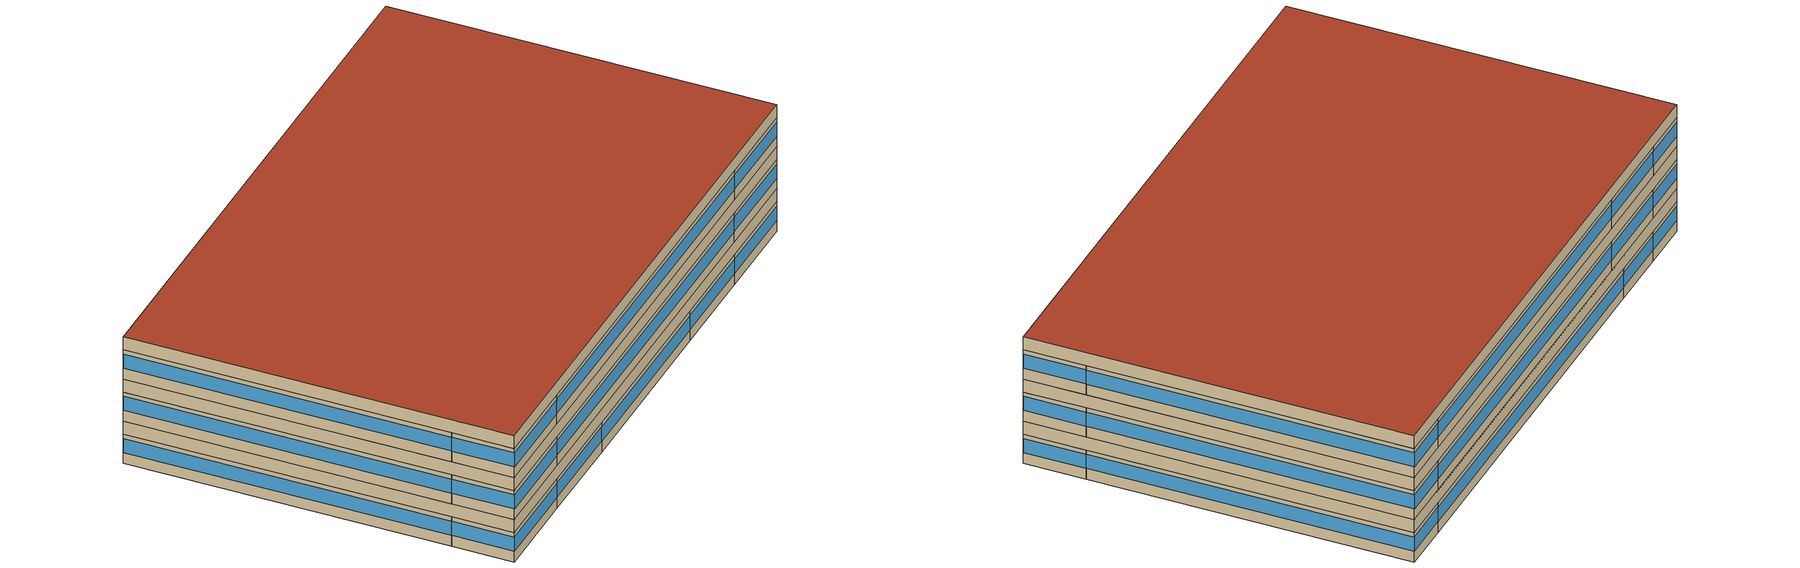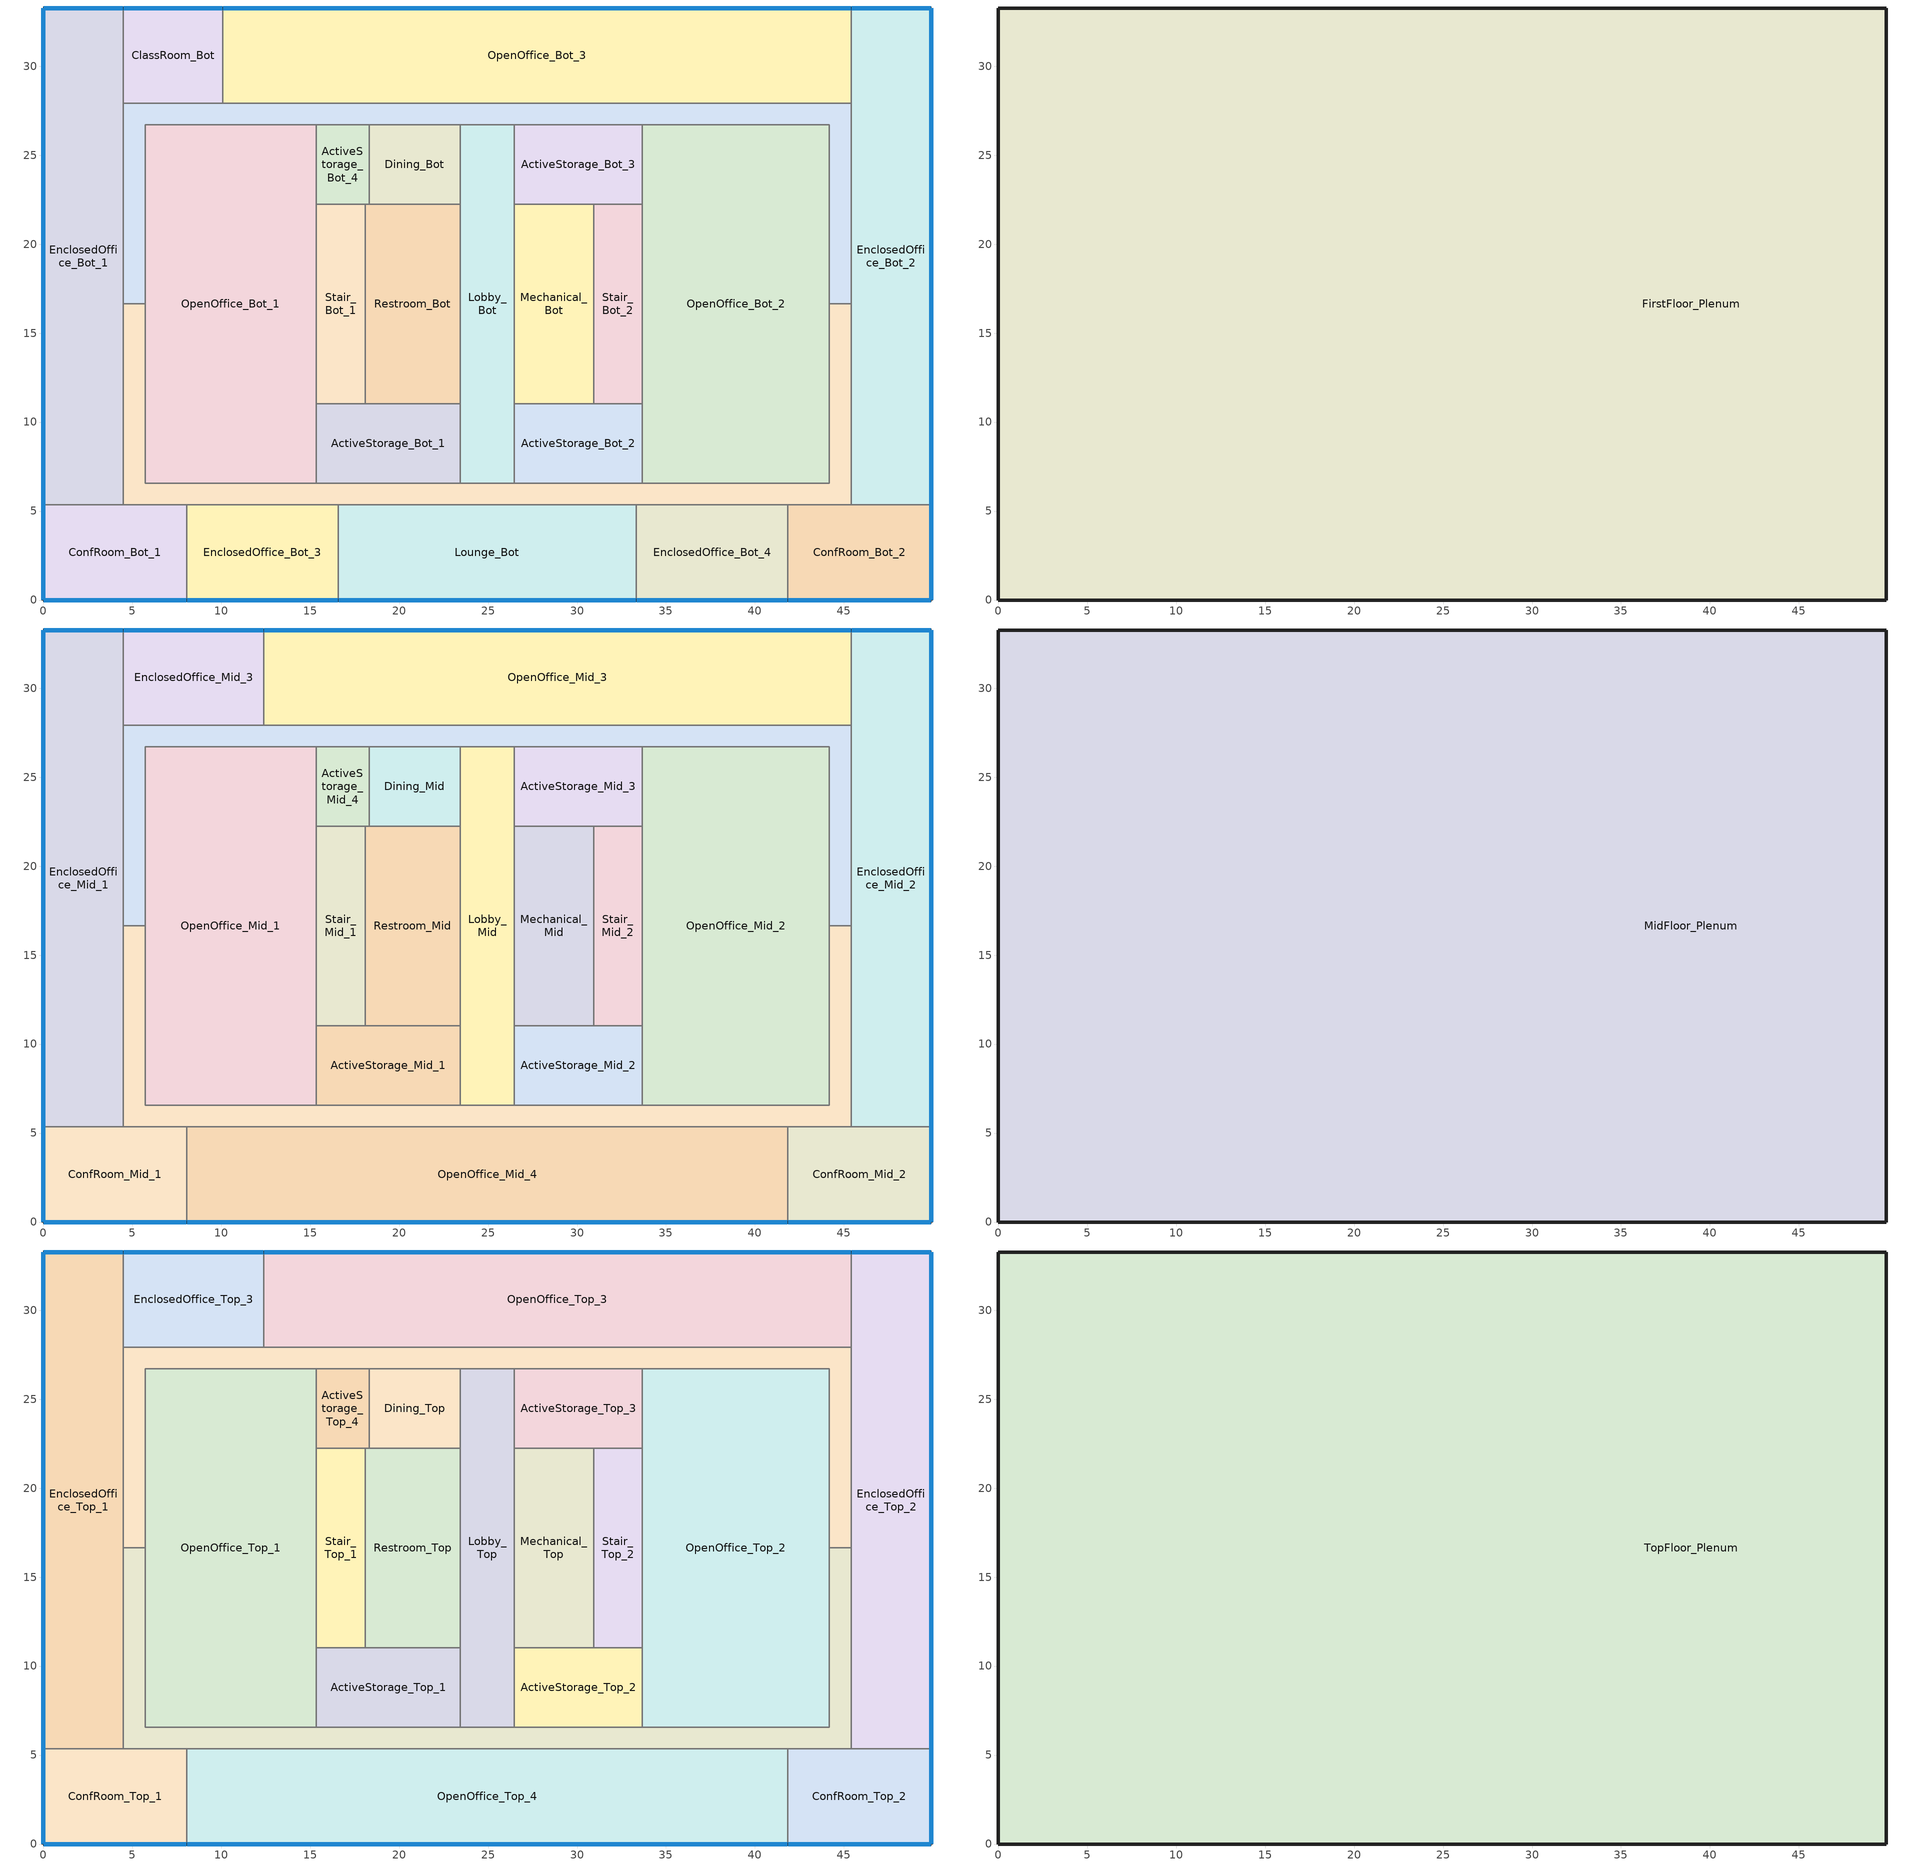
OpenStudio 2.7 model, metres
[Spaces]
ConfRoom_Bot_1
 floor ground: 8.07,5.34 8.07,0 0,0 0,5.34 z0
 wall outside: 0,5.34 0,0 8.07,0 z0:2.74
 wall to EnclosedOffice_Bot_3: 8.07,0 8.07,5.34 z0:2.74
 wall to Corridor_Bot_1: 8.07,5.34 4.5,5.34 z0:2.74
 wall to EnclosedOffice_Bot_1: 4.5,5.34 0,5.34 z0:2.74
 window: 0.03,0 8.04,0 / 0,5.32 0,0.03 z1.02:2.34
EnclosedOffice_Bot_3
 floor ground: 16.57,5.34 16.57,0 8.07,0 8.07,5.34 z0
 wall outside: 8.07,0 16.57,0 z0:2.74
 wall to Lounge_Bot: 16.57,0 16.57,5.34 z0:2.74
 wall to Corridor_Bot_1: 16.57,5.34 8.07,5.34 z0:2.74
 window: 8.09,0 16.55,0 z1.02:2.34
Lounge_Bot
 floor ground: 33.34,5.34 33.34,0 16.57,0 16.57,5.34 z0
 wall outside: 16.57,0 33.34,0 z0:2.74
 wall to Corridor_Bot_1: 33.34,5.34 16.57,5.34 z0:2.74
 wall to EnclosedOffice_Bot_4: 33.34,0 33.34,5.34 z0:2.74
 window: 16.6,0 33.31,0 z1.02:2.33
EnclosedOffice_Bot_4
 floor ground: 41.84,5.34 41.84,0 33.34,0 33.34,5.34 z0
 wall outside: 33.34,0 41.84,0 z0:2.74
 wall to Corridor_Bot_1: 41.84,5.34 33.34,5.34 z0:2.74
 wall to ConfRoom_Bot_2: 41.84,0 41.84,5.34 z0:2.74
 window: 33.36,0 41.82,0 z1.02:2.34
ConfRoom_Bot_2
 floor ground: 49.91,5.34 49.91,0 41.84,0 41.84,5.34 z0
 wall outside: 41.84,0 49.91,0 49.91,5.34 z0:2.74
 wall to EnclosedOffice_Bot_2: 49.91,5.34 45.41,5.34 z0:2.74
 wall to Corridor_Bot_1: 45.41,5.34 41.84,5.34 z0:2.74
 window: 49.91,0.03 49.91,5.32 / 41.87,0 49.89,0 z1.02:2.34
EnclosedOffice_Bot_1
 floor ground: 4.5,33.27 4.5,5.34 0,5.34 0,33.27 z0
 wall outside: 4.5,33.27 0,33.27 0,5.34 z0:2.74
 wall to Corridor_Bot_1: 4.5,5.34 4.5,16.64 z0:2.74
 wall to Corridor_Bot_2: 4.5,16.64 4.5,27.93 z0:2.74
 wall to ClassRoom_Bot: 4.5,27.93 4.5,33.27 z0:2.74
 window: 4.48,33.27 0.03,33.27 z1.02:2.34; 0,33.25 0,5.37 z1.02:2.33
Corridor_Bot_1
 floor ground: 45.41,16.64 45.41,5.34 4.5,5.34 4.5,16.64 5.72,16.64 5.72,6.56 44.19,6.56 44.19,16.64 z0
 wall to OpenOffice_Bot_1: 15.35,6.56 5.72,6.56 5.72,16.64 z0:2.74
 wall to Corridor_Bot_2: 5.72,16.64 4.5,16.64 / 45.41,16.64 44.19,16.64 z0:2.74
 wall to OpenOffice_Bot_2: 44.19,16.64 44.19,6.56 33.67,6.56 z0:2.74
 wall to EnclosedOffice_Bot_2: 45.41,5.34 45.41,16.64 z0:2.74
 wall to ActiveStorage_Bot_1: 23.43,6.56 15.35,6.56 z0:2.74
 wall to ActiveStorage_Bot_2: 33.67,6.56 26.48,6.56 z0:2.74
 wall to Lobby_Bot: 26.48,6.56 23.43,6.56 z0:2.74
OpenOffice_Bot_2
 floor ground: 44.19,26.71 44.19,6.56 33.67,6.56 33.67,26.71 z0
 wall to ActiveStorage_Bot_3: 33.67,26.71 33.67,22.23 z0:2.74
 wall to Corridor_Bot_2: 44.19,16.64 44.19,26.71 33.67,26.71 z0:2.74
 wall to Stair_Bot_2: 33.67,22.23 33.67,11.04 z0:2.74
 wall to ActiveStorage_Bot_2: 33.67,11.04 33.67,6.56 z0:2.74
ActiveStorage_Bot_2
 floor ground: 33.67,11.04 33.67,6.56 26.48,6.56 26.48,11.04 z0
 wall to Lobby_Bot: 26.48,11.04 26.48,6.56 z0:2.74
 wall to Stair_Bot_2: 33.67,11.04 30.93,11.04 z0:2.74
 wall to Mechanical_Bot: 30.93,11.04 26.48,11.04 z0:2.74
Stair_Bot_2
 floor ground: 33.67,22.23 33.67,11.04 30.93,11.04 30.93,22.23 z0
 wall to Mechanical_Bot: 30.93,22.23 30.93,11.04 z0:2.74
 wall to ActiveStorage_Bot_3: 33.67,22.23 30.93,22.23 z0:2.74
ActiveStorage_Bot_3
 floor ground: 33.67,26.71 33.67,22.23 26.48,22.23 26.48,26.71 z0
 wall to Mechanical_Bot: 26.48,22.23 30.93,22.23 z0:2.74
 wall to Lobby_Bot: 26.48,26.71 26.48,22.23 z0:2.74
 wall to Corridor_Bot_2: 33.67,26.71 26.48,26.71 z0:2.74
Mechanical_Bot
 floor ground: 30.93,22.23 30.93,11.04 26.48,11.04 26.48,22.23 z0
 wall to Lobby_Bot: 26.48,22.23 26.48,11.04 z0:2.74
Lobby_Bot
 floor ground: 26.48,26.71 26.48,6.56 23.43,6.56 23.43,26.71 z0
 wall to Dining_Bot: 23.43,26.71 23.43,22.23 z0:2.74
 wall to Corridor_Bot_2: 26.48,26.71 23.43,26.71 z0:2.74
 wall to ActiveStorage_Bot_1: 23.43,11.04 23.43,6.56 z0:2.74
 wall to Restroom_Bot: 23.43,22.23 23.43,11.04 z0:2.74
Dining_Bot
 floor ground: 23.43,26.71 23.43,22.23 18.31,22.23 18.31,26.71 z0
 wall to Corridor_Bot_2: 23.43,26.71 18.31,26.71 z0:2.74
 wall to ActiveStorage_Bot_4: 18.31,26.71 18.31,22.23 z0:2.74
 wall to Restroom_Bot: 18.31,22.23 23.43,22.23 z0:2.74
Restroom_Bot
 floor ground: 23.43,22.23 23.43,11.04 18.1,11.04 18.1,22.23 z0
 wall to ActiveStorage_Bot_1: 18.1,11.04 23.43,11.04 z0:2.74
 wall to ActiveStorage_Bot_4: 18.31,22.23 18.1,22.23 z0:2.74
 wall to Stair_Bot_1: 18.1,22.23 18.1,11.04 z0:2.74
ActiveStorage_Bot_1
 floor ground: 23.43,11.04 23.43,6.56 15.35,6.56 15.35,11.04 z0
 wall to OpenOffice_Bot_1: 15.35,11.04 15.35,6.56 z0:2.74
 wall to Stair_Bot_1: 18.1,11.04 15.35,11.04 z0:2.74
Stair_Bot_1
 floor ground: 18.1,22.23 18.1,11.04 15.35,11.04 15.35,22.23 z0
 wall to OpenOffice_Bot_1: 15.35,22.23 15.35,11.04 z0:2.74
 wall to ActiveStorage_Bot_4: 18.1,22.23 15.35,22.23 z0:2.74
ActiveStorage_Bot_4
 floor ground: 18.31,26.71 18.31,22.23 15.35,22.23 15.35,26.71 z0
 wall to OpenOffice_Bot_1: 15.35,26.71 15.35,22.23 z0:2.74
 wall to Corridor_Bot_2: 18.31,26.71 15.35,26.71 z0:2.74
Corridor_Bot_2
 floor ground: 45.41,27.93 45.41,16.64 44.19,16.64 44.19,26.71 5.72,26.71 5.72,16.64 4.5,16.64 4.5,27.93 z0
 wall to OpenOffice_Bot_3: 45.41,27.93 10.08,27.93 z0:2.74
 wall to EnclosedOffice_Bot_2: 45.41,16.64 45.41,27.93 z0:2.74
 wall to OpenOffice_Bot_1: 5.72,16.64 5.72,26.71 15.35,26.71 z0:2.74
 wall to ClassRoom_Bot: 10.08,27.93 4.5,27.93 z0:2.74
OpenOffice_Bot_1
 floor ground: 15.35,26.71 15.35,6.56 5.72,6.56 5.72,26.71 z0
ClassRoom_Bot
 floor ground: 10.08,33.27 10.08,27.93 4.5,27.93 4.5,33.27 z0
 wall outside: 10.08,33.27 4.5,33.27 z0:2.74
 wall to OpenOffice_Bot_3: 10.08,27.93 10.08,33.27 z0:2.74
 window: 10.06,33.27 4.53,33.27 z1.02:2.34
OpenOffice_Bot_3
 floor ground: 45.41,33.27 45.41,27.93 10.08,27.93 10.08,33.27 z0
 wall outside: 45.41,33.27 10.08,33.27 z0:2.74
 wall to EnclosedOffice_Bot_2: 45.41,27.93 45.41,33.27 z0:2.74
 window: 45.38,33.27 10.11,33.27 z1.02:2.33
EnclosedOffice_Bot_2
 floor ground: 49.91,33.27 49.91,5.34 45.41,5.34 45.41,33.27 z0
 wall outside: 49.91,5.34 49.91,33.27 45.41,33.27 z0:2.74
 window: 49.91,5.37 49.91,33.25 z1.02:2.33; 49.89,33.27 45.43,33.27 z1.02:2.34
FirstFloor_Plenum
 floor to Lounge_Bot: 33.34,5.34 33.34,0 16.57,0 16.57,5.34 z2.74
 floor to ActiveStorage_Bot_2: 33.67,11.04 33.67,6.56 26.48,6.56 26.48,11.04 z2.74
 floor to ConfRoom_Bot_2: 49.91,5.34 49.91,0 41.84,0 41.84,5.34 z2.74
 floor to ActiveStorage_Bot_4: 18.31,26.71 18.31,22.23 15.35,22.23 15.35,26.71 z2.74
 floor to EnclosedOffice_Bot_2: 49.91,33.27 49.91,5.34 45.41,5.34 45.41,33.27 z2.74
 floor to Stair_Bot_1: 18.1,22.23 18.1,11.04 15.35,11.04 15.35,22.23 z2.74
 floor to EnclosedOffice_Bot_3: 16.57,5.34 16.57,0 8.07,0 8.07,5.34 z2.74
 floor to Corridor_Bot_2: 45.41,27.93 45.41,16.64 44.19,16.64 44.19,26.71 5.72,26.71 5.72,16.64 4.5,16.64 4.5,27.93 z2.74
 floor to Dining_Bot: 23.43,26.71 23.43,22.23 18.31,22.23 18.31,26.71 z2.74
 floor to ActiveStorage_Bot_3: 33.67,26.71 33.67,22.23 26.48,22.23 26.48,26.71 z2.74
 floor to Corridor_Bot_1: 45.41,16.64 45.41,5.34 4.5,5.34 4.5,16.64 5.72,16.64 5.72,6.56 44.19,6.56 44.19,16.64 z2.74
 floor to Mechanical_Bot: 30.93,22.23 30.93,11.04 26.48,11.04 26.48,22.23 z2.74
 floor to Lobby_Bot: 26.48,26.71 26.48,6.56 23.43,6.56 23.43,26.71 z2.74
 floor to ConfRoom_Bot_1: 8.07,5.34 8.07,0 0,0 0,5.34 z2.74
 floor to ClassRoom_Bot: 10.08,33.27 10.08,27.93 4.5,27.93 4.5,33.27 z2.74
 floor to Restroom_Bot: 23.43,22.23 23.43,11.04 18.1,11.04 18.1,22.23 z2.74
 floor to EnclosedOffice_Bot_4: 41.84,5.34 41.84,0 33.34,0 33.34,5.34 z2.74
 floor to ActiveStorage_Bot_1: 23.43,11.04 23.43,6.56 15.35,6.56 15.35,11.04 z2.74
 floor to Stair_Bot_2: 33.67,22.23 33.67,11.04 30.93,11.04 30.93,22.23 z2.74
 floor to EnclosedOffice_Bot_1: 4.5,33.27 4.5,5.34 0,5.34 0,33.27 z2.74
 floor to OpenOffice_Bot_2: 44.19,26.71 44.19,6.56 33.67,6.56 33.67,26.71 z2.74
 floor to OpenOffice_Bot_3: 45.41,33.27 45.41,27.93 10.08,27.93 10.08,33.27 z2.74
 floor to OpenOffice_Bot_1: 15.35,26.71 15.35,6.56 5.72,6.56 5.72,26.71 z2.74
 wall outside: 49.91,0 49.91,33.27 0,33.27 0,0 49.91,0 z2.74:3.96
ActiveStorage_Mid_1
 floor to FirstFloor_Plenum: 23.43,11.04 23.43,6.56 15.35,6.56 15.35,11.04 z3.96
 wall to Restroom_Mid: 23.43,11.04 18.1,11.04 z3.96:6.71
 wall to OpenOffice_Mid_1: 15.35,11.04 15.35,6.56 z3.96:6.71
 wall to Corridor_Mid_1: 15.35,6.56 23.43,6.56 z3.96:6.71
 wall to Lobby_Mid: 23.43,6.56 23.43,11.04 z3.96:6.71
 wall to Stair_Mid_1: 18.1,11.04 15.35,11.04 z3.96:6.71
EnclosedOffice_Mid_1
 floor to FirstFloor_Plenum: 4.5,33.27 4.5,5.34 0,5.34 0,33.27 z3.96
 wall outside: 4.5,33.27 0,33.27 0,5.34 z3.96:6.71
 wall to EnclosedOffice_Mid_3: 4.5,27.93 4.5,33.27 z3.96:6.71
 wall to Corridor_Mid_2: 4.5,16.64 4.5,27.93 z3.96:6.71
 wall to ConfRoom_Mid_1: 0,5.34 4.5,5.34 z3.96:6.71
 wall to Corridor_Mid_1: 4.5,5.34 4.5,16.64 z3.96:6.71
 window: 4.48,33.27 0.03,33.27 z4.98:6.31; 0,33.25 0,5.37 z4.98:6.29
Corridor_Mid_1
 floor to FirstFloor_Plenum: 45.41,16.64 45.41,5.34 4.5,5.34 4.5,16.64 5.72,16.64 5.72,6.56 44.19,6.56 44.19,16.64 z3.96
 wall to Lobby_Mid: 26.48,6.56 23.43,6.56 z3.96:6.71
 wall to ConfRoom_Mid_2: 41.84,5.34 45.41,5.34 z3.96:6.71
 wall to OpenOffice_Mid_1: 15.35,6.56 5.72,6.56 5.72,16.64 z3.96:6.71
 wall to ConfRoom_Mid_1: 4.5,5.34 8.07,5.34 z3.96:6.71
 wall to ActiveStorage_Mid_2: 33.67,6.56 26.48,6.56 z3.96:6.71
 wall to OpenOffice_Mid_4: 8.07,5.34 16.57,5.34 33.34,5.34 41.84,5.34 z3.96:6.71
 wall to Corridor_Mid_2: 5.72,16.64 4.5,16.64 / 45.41,16.64 44.19,16.64 z3.96:6.71
 wall to OpenOffice_Mid_2: 44.19,16.64 44.19,6.56 33.67,6.56 z3.96:6.71
 wall to EnclosedOffice_Mid_2: 45.41,5.34 45.41,16.64 z3.96:6.71
OpenOffice_Mid_2
 floor to FirstFloor_Plenum: 44.19,26.71 44.19,6.56 33.67,6.56 33.67,26.71 z3.96
 wall to Corridor_Mid_2: 44.19,16.64 44.19,26.71 33.67,26.71 z3.96:6.71
 wall to ActiveStorage_Mid_2: 33.67,11.04 33.67,6.56 z3.96:6.71
 wall to Stair_Mid_2: 33.67,22.23 33.67,11.04 z3.96:6.71
 wall to ActiveStorage_Mid_3: 33.67,26.71 33.67,22.23 z3.96:6.71
ActiveStorage_Mid_2
 floor to FirstFloor_Plenum: 33.67,11.04 33.67,6.56 26.48,6.56 26.48,11.04 z3.96
 wall to Mechanical_Mid: 30.93,11.04 26.48,11.04 z3.96:6.71
 wall to Lobby_Mid: 26.48,11.04 26.48,6.56 z3.96:6.71
 wall to Stair_Mid_2: 33.67,11.04 30.93,11.04 z3.96:6.71
Stair_Mid_2
 floor to FirstFloor_Plenum: 33.67,22.23 33.67,11.04 30.93,11.04 30.93,22.23 z3.96
 wall to Mechanical_Mid: 30.93,22.23 30.93,11.04 z3.96:6.71
 wall to ActiveStorage_Mid_3: 33.67,22.23 30.93,22.23 z3.96:6.71
ActiveStorage_Mid_3
 floor to FirstFloor_Plenum: 33.67,26.71 33.67,22.23 26.48,22.23 26.48,26.71 z3.96
 wall to Mechanical_Mid: 26.48,22.23 30.93,22.23 z3.96:6.71
 wall to Lobby_Mid: 26.48,26.71 26.48,22.23 z3.96:6.71
 wall to Corridor_Mid_2: 33.67,26.71 26.48,26.71 z3.96:6.71
Lobby_Mid
 floor to FirstFloor_Plenum: 26.48,26.71 26.48,6.56 23.43,6.56 23.43,26.71 z3.96
 wall to Restroom_Mid: 23.43,22.23 23.43,11.04 z3.96:6.71
 wall to Mechanical_Mid: 26.48,11.04 26.48,22.23 z3.96:6.71
 wall to Dining_Mid: 23.43,26.71 23.43,22.23 z3.96:6.71
 wall to Corridor_Mid_2: 26.48,26.71 23.43,26.71 z3.96:6.71
Dining_Mid
 floor to FirstFloor_Plenum: 23.43,26.71 23.43,22.23 18.31,22.23 18.31,26.71 z3.96
 wall to Corridor_Mid_2: 23.43,26.71 18.31,26.71 z3.96:6.71
 wall to ActiveStorage_Mid_4: 18.31,26.71 18.31,22.23 z3.96:6.71
 wall to Restroom_Mid: 18.31,22.23 23.43,22.23 z3.96:6.71
ConfRoom_Mid_2
 floor to FirstFloor_Plenum: 49.91,5.34 49.91,0 41.84,0 41.84,5.34 z3.96
 wall outside: 41.84,0 49.91,0 49.91,5.34 z3.96:6.71
 wall to OpenOffice_Mid_4: 41.84,5.34 41.84,0 z3.96:6.71
 wall to EnclosedOffice_Mid_2: 49.91,5.34 45.41,5.34 z3.96:6.71
 window: 41.87,0 49.89,0 / 49.91,0.03 49.91,5.32 z4.98:6.3
Restroom_Mid
 floor to FirstFloor_Plenum: 23.43,22.23 23.43,11.04 18.1,11.04 18.1,22.23 z3.96
 wall to ActiveStorage_Mid_4: 18.31,22.23 18.1,22.23 z3.96:6.71
 wall to Stair_Mid_1: 18.1,22.23 18.1,11.04 z3.96:6.71
Mechanical_Mid
 floor to FirstFloor_Plenum: 30.93,22.23 30.93,11.04 26.48,11.04 26.48,22.23 z3.96
ConfRoom_Mid_1
 floor to FirstFloor_Plenum: 8.07,5.34 8.07,0 0,0 0,5.34 z3.96
 wall outside: 0,5.34 0,0 8.07,0 z3.96:6.71
 wall to OpenOffice_Mid_4: 8.07,0 8.07,5.34 z3.96:6.71
 window: 0.03,0 8.04,0 / 0,5.32 0,0.03 z4.98:6.3
ActiveStorage_Mid_4
 floor to FirstFloor_Plenum: 18.31,26.71 18.31,22.23 15.35,22.23 15.35,26.71 z3.96
 wall to Stair_Mid_1: 15.35,22.23 18.1,22.23 z3.96:6.71
 wall to Corridor_Mid_2: 18.31,26.71 15.35,26.71 z3.96:6.71
 wall to OpenOffice_Mid_1: 15.35,26.71 15.35,22.23 z3.96:6.71
Corridor_Mid_2
 floor to FirstFloor_Plenum: 45.41,27.93 45.41,16.64 44.19,16.64 44.19,26.71 5.72,26.71 5.72,16.64 4.5,16.64 4.5,27.93 z3.96
 wall to EnclosedOffice_Mid_3: 12.39,27.93 10.08,27.93 4.5,27.93 z3.96:6.71
 wall to OpenOffice_Mid_1: 5.72,16.64 5.72,26.71 15.35,26.71 z3.96:6.71
 wall to EnclosedOffice_Mid_2: 45.41,16.64 45.41,27.93 z3.96:6.71
 wall to OpenOffice_Mid_3: 45.41,27.93 12.39,27.93 z3.96:6.71
OpenOffice_Mid_1
 floor to FirstFloor_Plenum: 15.35,26.71 15.35,6.56 5.72,6.56 5.72,26.71 z3.96
 wall to Stair_Mid_1: 15.35,11.04 15.35,22.23 z3.96:6.71
EnclosedOffice_Mid_3
 floor to FirstFloor_Plenum: 12.39,33.27 12.39,27.93 4.5,27.93 4.5,33.27 z3.96
 wall outside: 12.39,33.27 4.5,33.27 z3.96:6.71
 wall to OpenOffice_Mid_3: 12.39,27.93 12.39,33.27 z3.96:6.71
 window: 12.37,33.27 4.53,33.27 z4.98:6.3
OpenOffice_Mid_3
 floor to FirstFloor_Plenum: 45.41,33.27 45.41,27.93 12.39,27.93 12.39,33.27 z3.96
 wall outside: 45.41,33.27 12.39,33.27 z3.96:6.71
 wall to EnclosedOffice_Mid_2: 45.41,27.93 45.41,33.27 z3.96:6.71
 window: 45.38,33.27 12.42,33.27 z4.98:6.29
EnclosedOffice_Mid_2
 floor to FirstFloor_Plenum: 49.91,33.27 49.91,5.34 45.41,5.34 45.41,33.27 z3.96
 wall outside: 49.91,5.34 49.91,33.27 45.41,33.27 z3.96:6.71
 window: 49.89,33.27 45.43,33.27 z4.98:6.31; 49.91,5.37 49.91,33.25 z4.98:6.29
Stair_Mid_1
 floor to FirstFloor_Plenum: 18.1,22.23 18.1,11.04 15.35,11.04 15.35,22.23 z3.96
OpenOffice_Mid_4
 floor to FirstFloor_Plenum: 41.84,5.34 41.84,0 8.07,0 8.07,5.34 z3.96
 wall outside: 8.07,0 41.84,0 z3.96:6.71
 window: 8.09,0 41.82,0 z4.98:6.29
MidFloor_Plenum
 floor to OpenOffice_Mid_4: 41.84,5.34 41.84,0 8.07,0 8.07,5.34 z6.71
 floor to ActiveStorage_Mid_1: 23.43,11.04 23.43,6.56 15.35,6.56 15.35,11.04 z6.71
 floor to ConfRoom_Mid_2: 49.91,5.34 49.91,0 41.84,0 41.84,5.34 z6.71
 floor to EnclosedOffice_Mid_3: 12.39,33.27 12.39,27.93 4.5,27.93 4.5,33.27 z6.71
 floor to OpenOffice_Mid_3: 45.41,33.27 45.41,27.93 12.39,27.93 12.39,33.27 z6.71
 floor to ConfRoom_Mid_1: 8.07,5.34 8.07,0 0,0 0,5.34 z6.71
 floor to Stair_Mid_1: 18.1,22.23 18.1,11.04 15.35,11.04 15.35,22.23 z6.71
 floor to Corridor_Mid_2: 45.41,27.93 45.41,16.64 44.19,16.64 44.19,26.71 5.72,26.71 5.72,16.64 4.5,16.64 4.5,27.93 z6.71
 floor to Dining_Mid: 23.43,26.71 23.43,22.23 18.31,22.23 18.31,26.71 z6.71
 floor to EnclosedOffice_Mid_2: 49.91,33.27 49.91,5.34 45.41,5.34 45.41,33.27 z6.71
 floor to OpenOffice_Mid_1: 15.35,26.71 15.35,6.56 5.72,6.56 5.72,26.71 z6.71
 floor to EnclosedOffice_Mid_1: 4.5,33.27 4.5,5.34 0,5.34 0,33.27 z6.71
 floor to ActiveStorage_Mid_4: 18.31,26.71 18.31,22.23 15.35,22.23 15.35,26.71 z6.71
 floor to Corridor_Mid_1: 45.41,16.64 45.41,5.34 4.5,5.34 4.5,16.64 5.72,16.64 5.72,6.56 44.19,6.56 44.19,16.64 z6.71
 floor to Restroom_Mid: 23.43,22.23 23.43,11.04 18.1,11.04 18.1,22.23 z6.71
 floor to OpenOffice_Mid_2: 44.19,26.71 44.19,6.56 33.67,6.56 33.67,26.71 z6.71
 floor to ActiveStorage_Mid_3: 33.67,26.71 33.67,22.23 26.48,22.23 26.48,26.71 z6.71
 floor to Lobby_Mid: 26.48,26.71 26.48,6.56 23.43,6.56 23.43,26.71 z6.71
 floor to Stair_Mid_2: 33.67,22.23 33.67,11.04 30.93,11.04 30.93,22.23 z6.71
 floor to ActiveStorage_Mid_2: 33.67,11.04 33.67,6.56 26.48,6.56 26.48,11.04 z6.71
 floor to Mechanical_Mid: 30.93,22.23 30.93,11.04 26.48,11.04 26.48,22.23 z6.71
 wall outside: 49.91,33.27 0,33.27 0,0 49.91,0 49.91,33.27 z6.71:7.92
Corridor_Top_2
 floor to MidFloor_Plenum: 45.41,27.93 45.41,16.64 44.19,16.64 44.19,26.71 5.72,26.71 5.72,16.64 4.5,16.64 4.5,27.93 z7.92
 wall to EnclosedOffice_Top_1: 4.5,27.93 4.5,16.64 z7.92:10.67
 wall to Corridor_Top_1: 4.5,16.64 5.72,16.64 / 44.19,16.64 45.41,16.64 z7.92:10.67
 wall to EnclosedOffice_Top_3: 12.39,27.93 10.08,27.93 4.5,27.93 z7.92:10.67
 wall to EnclosedOffice_Top_2: 45.41,16.64 45.41,27.93 z7.92:10.67
 wall to Dining_Top: 18.31,26.71 23.43,26.71 z7.92:10.67
 wall to OpenOffice_Top_2: 33.67,26.71 44.19,26.71 44.19,16.64 z7.92:10.67
 wall to OpenOffice_Top_1: 5.72,16.64 5.72,26.71 15.35,26.71 z7.92:10.67
 wall to ActiveStorage_Top_4: 15.35,26.71 18.31,26.71 z7.92:10.67
 wall to Lobby_Top: 23.43,26.71 26.48,26.71 z7.92:10.67
 wall to ActiveStorage_Top_3: 26.48,26.71 33.67,26.71 z7.92:10.67
 wall to OpenOffice_Top_3: 45.41,27.93 12.39,27.93 z7.92:10.67
OpenOffice_Top_1
 floor to MidFloor_Plenum: 15.35,26.71 15.35,6.56 5.72,6.56 5.72,26.71 z7.92
 wall to Corridor_Top_1: 5.72,16.64 5.72,6.56 15.35,6.56 z7.92:10.67
 wall to ActiveStorage_Top_4: 15.35,22.23 15.35,26.71 z7.92:10.67
 wall to Stair_Top_1: 15.35,11.04 15.35,22.23 z7.92:10.67
 wall to ActiveStorage_Top_1: 15.35,6.56 15.35,11.04 z7.92:10.67
EnclosedOffice_Top_3
 floor to MidFloor_Plenum: 12.39,33.27 12.39,27.93 4.5,27.93 4.5,33.27 z7.92
 wall outside: 12.39,33.27 4.5,33.27 z7.92:10.67
 wall to EnclosedOffice_Top_1: 4.5,33.27 4.5,27.93 z7.92:10.67
 wall to OpenOffice_Top_3: 12.39,27.93 12.39,33.27 z7.92:10.67
 window: 12.37,33.27 4.53,33.27 z8.95:10.26
OpenOffice_Top_3
 floor to MidFloor_Plenum: 45.41,33.27 45.41,27.93 12.39,27.93 12.39,33.27 z7.92
 wall outside: 45.41,33.27 12.39,33.27 z7.92:10.67
 wall to EnclosedOffice_Top_2: 45.41,27.93 45.41,33.27 z7.92:10.67
 window: 45.38,33.27 12.42,33.27 z8.95:10.26
EnclosedOffice_Top_2
 floor to MidFloor_Plenum: 49.91,33.27 49.91,5.34 45.41,5.34 45.41,33.27 z7.92
 wall outside: 49.91,5.34 49.91,33.27 45.41,33.27 z7.92:10.67
 wall to ConfRoom_Top_2: 45.41,5.34 49.91,5.34 z7.92:10.67
 wall to Corridor_Top_1: 45.41,16.64 45.41,5.34 z7.92:10.67
 window: 49.89,33.27 45.43,33.27 z8.95:10.27; 49.91,5.37 49.91,33.25 z8.95:10.26
Stair_Top_1
 floor to MidFloor_Plenum: 18.1,22.23 18.1,11.04 15.35,11.04 15.35,22.23 z7.92
 wall to ActiveStorage_Top_1: 15.35,11.04 18.1,11.04 z7.92:10.67
 wall to Restroom_Top: 18.1,11.04 18.1,22.23 z7.92:10.67
 wall to ActiveStorage_Top_4: 18.1,22.23 15.35,22.23 z7.92:10.67
OpenOffice_Top_4
 floor to MidFloor_Plenum: 41.84,5.34 41.84,0 8.07,0 8.07,5.34 z7.92
 wall outside: 8.07,0 41.84,0 z7.92:10.67
 wall to ConfRoom_Top_1: 8.07,5.34 8.07,0 z7.92:10.67
 wall to ConfRoom_Top_2: 41.84,0 41.84,5.34 z7.92:10.67
 wall to Corridor_Top_1: 41.84,5.34 33.34,5.34 16.57,5.34 8.07,5.34 z7.92:10.67
 window: 8.09,0 41.82,0 z8.95:10.26
Mechanical_Top
 floor to MidFloor_Plenum: 30.93,22.23 30.93,11.04 26.48,11.04 26.48,22.23 z7.92
 wall to Lobby_Top: 26.48,22.23 26.48,11.04 z7.92:10.67
 wall to Stair_Top_2: 30.93,11.04 30.93,22.23 z7.92:10.67
 wall to ActiveStorage_Top_2: 26.48,11.04 30.93,11.04 z7.92:10.67
 wall to ActiveStorage_Top_3: 30.93,22.23 26.48,22.23 z7.92:10.67
ActiveStorage_Top_4
 floor to MidFloor_Plenum: 18.31,26.71 18.31,22.23 15.35,22.23 15.35,26.71 z7.92
 wall to Dining_Top: 18.31,22.23 18.31,26.71 z7.92:10.67
 wall to Restroom_Top: 18.1,22.23 18.31,22.23 z7.92:10.67
Lobby_Top
 floor to MidFloor_Plenum: 26.48,26.71 26.48,6.56 23.43,6.56 23.43,26.71 z7.92
 wall to Restroom_Top: 23.43,22.23 23.43,11.04 z7.92:10.67
 wall to ActiveStorage_Top_2: 26.48,6.56 26.48,11.04 z7.92:10.67
 wall to Corridor_Top_1: 23.43,6.56 26.48,6.56 z7.92:10.67
 wall to Dining_Top: 23.43,26.71 23.43,22.23 z7.92:10.67
 wall to ActiveStorage_Top_3: 26.48,22.23 26.48,26.71 z7.92:10.67
 wall to ActiveStorage_Top_1: 23.43,11.04 23.43,6.56 z7.92:10.67
Dining_Top
 floor to MidFloor_Plenum: 23.43,26.71 23.43,22.23 18.31,22.23 18.31,26.71 z7.92
 wall to Restroom_Top: 18.31,22.23 23.43,22.23 z7.92:10.67
Restroom_Top
 floor to MidFloor_Plenum: 23.43,22.23 23.43,11.04 18.1,11.04 18.1,22.23 z7.92
 wall to ActiveStorage_Top_1: 18.1,11.04 23.43,11.04 z7.92:10.67
ConfRoom_Top_2
 floor to MidFloor_Plenum: 49.91,5.34 49.91,0 41.84,0 41.84,5.34 z7.92
 wall outside: 41.84,0 49.91,0 49.91,5.34 z7.92:10.67
 wall to Corridor_Top_1: 45.41,5.34 41.84,5.34 z7.92:10.67
 window: 49.91,0.03 49.91,5.32 z8.95:10.27; 41.87,0 49.89,0 z8.95:10.26
ActiveStorage_Top_3
 floor to MidFloor_Plenum: 33.67,26.71 33.67,22.23 26.48,22.23 26.48,26.71 z7.92
 wall to Stair_Top_2: 30.93,22.23 33.67,22.23 z7.92:10.67
 wall to OpenOffice_Top_2: 33.67,22.23 33.67,26.71 z7.92:10.67
Stair_Top_2
 floor to MidFloor_Plenum: 33.67,22.23 33.67,11.04 30.93,11.04 30.93,22.23 z7.92
 wall to ActiveStorage_Top_2: 30.93,11.04 33.67,11.04 z7.92:10.67
 wall to OpenOffice_Top_2: 33.67,11.04 33.67,22.23 z7.92:10.67
ActiveStorage_Top_2
 floor to MidFloor_Plenum: 33.67,11.04 33.67,6.56 26.48,6.56 26.48,11.04 z7.92
 wall to Corridor_Top_1: 26.48,6.56 33.67,6.56 z7.92:10.67
 wall to OpenOffice_Top_2: 33.67,6.56 33.67,11.04 z7.92:10.67
OpenOffice_Top_2
 floor to MidFloor_Plenum: 44.19,26.71 44.19,6.56 33.67,6.56 33.67,26.71 z7.92
 wall to Corridor_Top_1: 33.67,6.56 44.19,6.56 44.19,16.64 z7.92:10.67
Corridor_Top_1
 floor to MidFloor_Plenum: 45.41,16.64 45.41,5.34 4.5,5.34 4.5,16.64 5.72,16.64 5.72,6.56 44.19,6.56 44.19,16.64 z7.92
 wall to ConfRoom_Top_1: 4.5,5.34 8.07,5.34 z7.92:10.67
 wall to ActiveStorage_Top_1: 23.43,6.56 15.35,6.56 z7.92:10.67
 wall to EnclosedOffice_Top_1: 4.5,16.64 4.5,5.34 z7.92:10.67
EnclosedOffice_Top_1
 floor to MidFloor_Plenum: 4.5,33.27 4.5,5.34 0,5.34 0,33.27 z7.92
 wall outside: 4.5,33.27 0,33.27 0,5.34 z7.92:10.67
 wall to ConfRoom_Top_1: 0,5.34 4.5,5.34 z7.92:10.67
 window: 0,33.25 0,5.37 z8.95:10.26; 4.48,33.27 0.03,33.27 z8.95:10.27
ActiveStorage_Top_1
 floor to MidFloor_Plenum: 23.43,11.04 23.43,6.56 15.35,6.56 15.35,11.04 z7.92
ConfRoom_Top_1
 floor to MidFloor_Plenum: 8.07,5.34 8.07,0 0,0 0,5.34 z7.92
 wall outside: 0,5.34 0,0 8.07,0 z7.92:10.67
 window: 0.03,0 8.04,0 z8.95:10.26; 0,5.32 0,0.03 z8.95:10.27
TopFloor_Plenum
 floor to EnclosedOffice_Top_1: 4.5,33.27 4.5,5.34 0,5.34 0,33.27 z10.67
 floor to EnclosedOffice_Top_2: 49.91,33.27 49.91,5.34 45.41,5.34 45.41,33.27 z10.67
 floor to Corridor_Top_1: 45.41,16.64 45.41,5.34 4.5,5.34 4.5,16.64 5.72,16.64 5.72,6.56 44.19,6.56 44.19,16.64 z10.67
 floor to Corridor_Top_2: 45.41,27.93 45.41,16.64 44.19,16.64 44.19,26.71 5.72,26.71 5.72,16.64 4.5,16.64 4.5,27.93 z10.67
 floor to OpenOffice_Top_2: 44.19,26.71 44.19,6.56 33.67,6.56 33.67,26.71 z10.67
 floor to OpenOffice_Top_1: 15.35,26.71 15.35,6.56 5.72,6.56 5.72,26.71 z10.67
 floor to Stair_Top_1: 18.1,22.23 18.1,11.04 15.35,11.04 15.35,22.23 z10.67
 floor to EnclosedOffice_Top_3: 12.39,33.27 12.39,27.93 4.5,27.93 4.5,33.27 z10.67
 floor to OpenOffice_Top_3: 45.41,33.27 45.41,27.93 12.39,27.93 12.39,33.27 z10.67
 floor to OpenOffice_Top_4: 41.84,5.34 41.84,0 8.07,0 8.07,5.34 z10.67
 floor to Lobby_Top: 26.48,26.71 26.48,6.56 23.43,6.56 23.43,26.71 z10.67
 floor to ConfRoom_Top_2: 49.91,5.34 49.91,0 41.84,0 41.84,5.34 z10.67
 floor to ActiveStorage_Top_4: 18.31,26.71 18.31,22.23 15.35,22.23 15.35,26.71 z10.67
 floor to ActiveStorage_Top_2: 33.67,11.04 33.67,6.56 26.48,6.56 26.48,11.04 z10.67
 floor to Restroom_Top: 23.43,22.23 23.43,11.04 18.1,11.04 18.1,22.23 z10.67
 floor to Mechanical_Top: 30.93,22.23 30.93,11.04 26.48,11.04 26.48,22.23 z10.67
 floor to ActiveStorage_Top_1: 23.43,11.04 23.43,6.56 15.35,6.56 15.35,11.04 z10.67
 floor to Dining_Top: 23.43,26.71 23.43,22.23 18.31,22.23 18.31,26.71 z10.67
 floor to ActiveStorage_Top_3: 33.67,26.71 33.67,22.23 26.48,22.23 26.48,26.71 z10.67
 floor to Stair_Top_2: 33.67,22.23 33.67,11.04 30.93,11.04 30.93,22.23 z10.67
 floor to ConfRoom_Top_1: 8.07,5.34 8.07,0 0,0 0,5.34 z10.67
 wall outside: 0,33.27 0,0 49.91,0 49.91,33.27 0,33.27 z10.67:11.89
 roof outside: 49.91,0 49.91,33.27 0,33.27 0,0 z11.89
[Site]
Site 1
[Building]
ASHRAE9012013MediumOfficeDetailed: Nominal Floor to Floor Height {m}=6.76792e-17; Standards Number of Stories=3; Standards Number of Above Ground Stories=0
[ClimateZones]
Climate Zone Institution Name 2=CEC; Climate Zone Document Name 2=California Climate Zone Descriptions; Climate Zone Document Year 2=1995
[Space]
Name | Space Type | Building Story | Thermal Zone | Part of Total Floor Area
ConfRoom_Bot_1 | MediumOffice - Conference | Building Story 1 | TZ-ConfRoom_Bot_1
EnclosedOffice_Bot_3 | MediumOffice - ClosedOffice | Building Story 1 | TZ-EnclosedOffice_Bot_3
Lounge_Bot | MediumOffice - Lobby | Building Story 1 | TZ-Lounge_Bot
EnclosedOffice_Bot_4 | MediumOffice - ClosedOffice | Building Story 1 | TZ-EnclosedOffice_Bot_4
ConfRoom_Bot_2 | MediumOffice - Conference | Building Story 1 | TZ-ConfRoom_Bot_2
EnclosedOffice_Bot_1 | MediumOffice - ClosedOffice | Building Story 1 | TZ-EnclosedOffice_Bot_1
Corridor_Bot_1 | MediumOffice - Corridor | Building Story 1 | TZ-Corridor_Bot_1
OpenOffice_Bot_2 | MediumOffice - OpenOffice | Building Story 1 | TZ-OpenOffice_Bot_2
ActiveStorage_Bot_2 | MediumOffice - Storage | Building Story 1 | TZ-ActiveStorage_Bot_2
Stair_Bot_2 | MediumOffice - Stair | Building Story 1 | TZ-Stair_Bot_2
ActiveStorage_Bot_3 | MediumOffice - Storage | Building Story 1 | TZ-ActiveStorage_Bot_3
Mechanical_Bot | MediumOffice - Elec/MechRoom | Building Story 1 | TZ-Mechanical_Bot
Lobby_Bot | MediumOffice - Lobby | Building Story 1 | TZ-Lobby_Bot
Dining_Bot | MediumOffice - Dining | Building Story 1 | TZ-Dining_Bot
Restroom_Bot | MediumOffice - Restroom | Building Story 1 | TZ-Restroom_Bot
ActiveStorage_Bot_1 | MediumOffice - Storage | Building Story 1 | TZ-ActiveStorage_Bot_1
Stair_Bot_1 | MediumOffice - Stair | Building Story 1 | TZ-Stair_Bot_1
ActiveStorage_Bot_4 | MediumOffice - Storage | Building Story 1 | TZ-ActiveStorage_Bot_4
Corridor_Bot_2 | MediumOffice - Corridor | Building Story 1 | TZ-Corridor_Bot_2
OpenOffice_Bot_1 | MediumOffice - OpenOffice | Building Story 1 | TZ-OpenOffice_Bot_1
ClassRoom_Bot | MediumOffice - Classroom | Building Story 1 | TZ-ClassRoom_Bot
OpenOffice_Bot_3 | MediumOffice - OpenOffice | Building Story 1 | TZ-OpenOffice_Bot_3
EnclosedOffice_Bot_2 | MediumOffice - ClosedOffice | Building Story 1 | TZ-EnclosedOffice_Bot_2
FirstFloor_Plenum |  | Building Story 1 | TZ-FirstFloor_Plenum | No
ActiveStorage_Mid_1 | MediumOffice - Storage | Building Story 2 | TZ-ActiveStorage_Mid_1
EnclosedOffice_Mid_1 | MediumOffice - ClosedOffice | Building Story 2 | TZ-EnclosedOffice_Mid_1
Corridor_Mid_1 | MediumOffice - Corridor | Building Story 2 | TZ-Corridor_Mid_1
OpenOffice_Mid_2 | MediumOffice - OpenOffice | Building Story 2 | TZ-OpenOffice_Mid_2
ActiveStorage_Mid_2 | MediumOffice - Storage | Building Story 2 | TZ-ActiveStorage_Mid_2
Stair_Mid_2 | MediumOffice - Stair | Building Story 2 | TZ-Stair_Mid_2
ActiveStorage_Mid_3 | MediumOffice - Storage | Building Story 2 | TZ-ActiveStorage_Mid_3
Lobby_Mid | MediumOffice - Lobby | Building Story 2 | TZ-Lobby_Mid
Dining_Mid | MediumOffice - Dining | Building Story 3 | TZ-Dining_Mid
ConfRoom_Mid_2 | MediumOffice - Conference | Building Story 2 | TZ-ConfRoom_Mid_2
Restroom_Mid | MediumOffice - Restroom | Building Story 2 | TZ-Restroom_Mid
Mechanical_Mid | MediumOffice - Elec/MechRoom | Building Story 2 | TZ-Mechanical_Mid
ConfRoom_Mid_1 | MediumOffice - Conference | Building Story 2 | TZ-ConfRoom_Mid_1
ActiveStorage_Mid_4 | MediumOffice - Storage | Building Story 2 | TZ-ActiveStorage_Mid_4
Corridor_Mid_2 | MediumOffice - Corridor | Building Story 2 | TZ-Corridor_Mid_2
OpenOffice_Mid_1 | MediumOffice - OpenOffice | Building Story 2 | TZ-OpenOffice_Mid_1
EnclosedOffice_Mid_3 | MediumOffice - ClosedOffice | Building Story 2 | TZ-EnclosedOffice_Mid_3
OpenOffice_Mid_3 | MediumOffice - OpenOffice | Building Story 2 | TZ-OpenOffice_Mid_3
EnclosedOffice_Mid_2 | MediumOffice - ClosedOffice | Building Story 2 | TZ-EnclosedOffice_Mid_2
Stair_Mid_1 | MediumOffice - Stair | Building Story 2 | TZ-Stair_Mid_1
OpenOffice_Mid_4 | MediumOffice - OpenOffice | Building Story 2 | TZ-OpenOffice_Mid_4
MidFloor_Plenum |  | Building Story 2 | TZ-MidFloor_Plenum | No
Corridor_Top_2 | MediumOffice - Corridor | Building Story 3 | TZ-Corridor_Top_2
OpenOffice_Top_1 | MediumOffice - OpenOffice | Building Story 3 | TZ-OpenOffice_Top_1
EnclosedOffice_Top_3 | MediumOffice - ClosedOffice | Building Story 3 | TZ-EnclosedOffice_Top_3
OpenOffice_Top_3 | MediumOffice - OpenOffice | Building Story 3 | TZ-OpenOffice_Top_3
EnclosedOffice_Top_2 | MediumOffice - ClosedOffice | Building Story 3 | TZ-EnclosedOffice_Top_2
Stair_Top_1 | MediumOffice - Stair | Building Story 3 | TZ-Stair_Top_1
OpenOffice_Top_4 | MediumOffice - OpenOffice | Building Story 3 | TZ-OpenOffice_Top_4
Mechanical_Top | MediumOffice - Elec/MechRoom | Building Story 3 | TZ-Mechanical_Top
ActiveStorage_Top_4 | MediumOffice - Storage | Building Story 3 | TZ-ActiveStorage_Top_4
Lobby_Top | MediumOffice - Lobby | Building Story 3 | TZ-Lobby_Top
Dining_Top | MediumOffice - Dining | Building Story 3 | TZ-Dining_Top
Restroom_Top | MediumOffice - Restroom | Building Story 3 | TZ-Restroom_Top
ConfRoom_Top_2 | MediumOffice - Conference | Building Story 3 | TZ-ConfRoom_Top_2
ActiveStorage_Top_3 | MediumOffice - Storage | Building Story 3 | TZ-ActiveStorage_Top_3
Stair_Top_2 | MediumOffice - Stair | Building Story 3 | TZ-Stair_Top_2
ActiveStorage_Top_2 | MediumOffice - Storage | Building Story 3 | TZ-ActiveStorage_Top_2
OpenOffice_Top_2 | MediumOffice - OpenOffice | Building Story 3 | TZ-OpenOffice_Top_2
Corridor_Top_1 | MediumOffice - Corridor | Building Story 3 | TZ-Corridor_Top_1
EnclosedOffice_Top_1 | MediumOffice - ClosedOffice | Building Story 3 | TZ-EnclosedOffice_Top_1
ActiveStorage_Top_1 | MediumOffice - Storage | Building Story 3 | TZ-ActiveStorage_Top_1
ConfRoom_Top_1 | MediumOffice - Conference | Building Story 3 | TZ-ConfRoom_Top_1
TopFloor_Plenum |  | Building Story 3 | TZ-TopFloor_Plenum | No
[BuildingStory] Nominal Floor to Floor Height {m}=3.9624
Name | Nominal Z Coordinate {m}
Building Story 1 | 0
Building Story 2 | 3.9624
Building Story 3 | 7.9248
[SpaceType] Standards Building Type=Office
Name | Standards Space Type
MediumOffice - OpenOffice; MediumOffice - ClosedOffice | office
MediumOffice - Classroom | classroom/lecture/training
MediumOffice - Conference | conference/meeting/multipurpose
MediumOffice - Storage | storage
MediumOffice - Corridor | corridor
MediumOffice - Dining | dining
MediumOffice - Lobby | lobby
MediumOffice - Elec/MechRoom | electrical/mechanical
MediumOffice - Stair | stairwell
MediumOffice - Restroom | restroom
[ThermalZone] Use Ideal Air Loads=No
TZ-OpenOffice_Bot_1; TZ-ClassRoom_Bot; TZ-Stair_Bot_2; TZ-ActiveStorage_Mid_4; TZ-OpenOffice_Top_1; TZ-ConfRoom_Top_1; TZ-OpenOffice_Bot_2; TZ-OpenOffice_Bot_3; TZ-EnclosedOffice_Bot_1; TZ-EnclosedOffice_Bot_2; TZ-EnclosedOffice_Bot_3; TZ-EnclosedOffice_Bot_4; TZ-ActiveStorage_Bot_1; TZ-ActiveStorage_Bot_2; TZ-ActiveStorage_Bot_3; TZ-ActiveStorage_Bot_4; TZ-ConfRoom_Bot_1; TZ-ConfRoom_Bot_2; TZ-Corridor_Bot_1; TZ-Corridor_Bot_2; TZ-Dining_Bot; TZ-Lobby_Bot; TZ-Lounge_Bot; TZ-Mechanical_Bot; TZ-Restroom_Bot; TZ-Stair_Bot_1; TZ-OpenOffice_Mid_1; TZ-OpenOffice_Mid_2; TZ-OpenOffice_Mid_3; TZ-OpenOffice_Mid_4; TZ-EnclosedOffice_Mid_1; TZ-EnclosedOffice_Mid_2; TZ-EnclosedOffice_Mid_3; TZ-ActiveStorage_Mid_1; TZ-ActiveStorage_Mid_2; TZ-ActiveStorage_Mid_3; TZ-ConfRoom_Mid_1; TZ-ConfRoom_Mid_2; TZ-Corridor_Mid_1; TZ-Corridor_Mid_2; TZ-Dining_Mid; TZ-Lobby_Mid; TZ-Mechanical_Mid; TZ-Restroom_Mid; TZ-Stair_Mid_1; TZ-Stair_Mid_2; TZ-OpenOffice_Top_2; TZ-OpenOffice_Top_3; TZ-OpenOffice_Top_4; TZ-EnclosedOffice_Top_1; TZ-EnclosedOffice_Top_2; TZ-EnclosedOffice_Top_3; TZ-ActiveStorage_Top_1; TZ-ActiveStorage_Top_2; TZ-ActiveStorage_Top_3; TZ-ActiveStorage_Top_4; TZ-ConfRoom_Top_2; TZ-Corridor_Top_1; TZ-Corridor_Top_2; TZ-Dining_Top; TZ-Lobby_Top; TZ-Mechanical_Top; TZ-Restroom_Top; TZ-Stair_Top_1; TZ-Stair_Top_2; TZ-FirstFloor_Plenum; TZ-MidFloor_Plenum; TZ-TopFloor_Plenum
[Sizing:Zone] Zone Cooling Design Supply Air Temperature Input Method=SupplyAirTemperature; Zone Cooling Design Supply Air Temperature {C}=14; Zone Cooling Design Supply Air Temperature Difference {deltaC}=11.11; Zone Heating Design Supply Air Temperature Input Method=SupplyAirTemperature; Zone Heating Design Supply Air Temperature {C}=40; Zone Heating Design Supply Air Temperature Difference {deltaC}=11.11; Zone Cooling Design Supply Air Humidity Ratio {kg-H2O/kg-air}=0.0085; Zone Heating Design Supply Air Humidity Ratio {kg-H2O/kg-air}=0.008; Cooling Design Air Flow Method=DesignDay; Heating Design Air Flow Method=DesignDay; Account for Dedicated Outdoor Air System=No; Dedicated Outdoor Air System Control Strategy=NeutralSupplyAir; Dedicated Outdoor Air Low Setpoint Temperature for Design {C}=autosize; Dedicated Outdoor Air High Setpoint Temperature for Design {C}=autosize
TZ-OpenOffice_Bot_1; TZ-ClassRoom_Bot; TZ-Stair_Bot_2; TZ-ActiveStorage_Mid_4; TZ-OpenOffice_Top_1; TZ-ConfRoom_Top_1; TZ-OpenOffice_Bot_2; TZ-OpenOffice_Bot_3; TZ-EnclosedOffice_Bot_1; TZ-EnclosedOffice_Bot_2; TZ-EnclosedOffice_Bot_3; TZ-EnclosedOffice_Bot_4; TZ-ActiveStorage_Bot_1; TZ-ActiveStorage_Bot_2; TZ-ActiveStorage_Bot_3; TZ-ActiveStorage_Bot_4; TZ-ConfRoom_Bot_1; TZ-ConfRoom_Bot_2; TZ-Corridor_Bot_1; TZ-Corridor_Bot_2; TZ-Dining_Bot; TZ-Lobby_Bot; TZ-Lounge_Bot; TZ-Mechanical_Bot; TZ-Restroom_Bot; TZ-Stair_Bot_1; TZ-OpenOffice_Mid_1; TZ-OpenOffice_Mid_2; TZ-OpenOffice_Mid_3; TZ-OpenOffice_Mid_4; TZ-EnclosedOffice_Mid_1; TZ-EnclosedOffice_Mid_2; TZ-EnclosedOffice_Mid_3; TZ-ActiveStorage_Mid_1; TZ-ActiveStorage_Mid_2; TZ-ActiveStorage_Mid_3; TZ-ConfRoom_Mid_1; TZ-ConfRoom_Mid_2; TZ-Corridor_Mid_1; TZ-Corridor_Mid_2; TZ-Dining_Mid; TZ-Lobby_Mid; TZ-Mechanical_Mid; TZ-Restroom_Mid; TZ-Stair_Mid_1; TZ-Stair_Mid_2; TZ-OpenOffice_Top_2; TZ-OpenOffice_Top_3; TZ-OpenOffice_Top_4; TZ-EnclosedOffice_Top_1; TZ-EnclosedOffice_Top_2; TZ-EnclosedOffice_Top_3; TZ-ActiveStorage_Top_1; TZ-ActiveStorage_Top_2; TZ-ActiveStorage_Top_3; TZ-ActiveStorage_Top_4; TZ-ConfRoom_Top_2; TZ-Corridor_Top_1; TZ-Corridor_Top_2; TZ-Dining_Top; TZ-Lobby_Top; TZ-Mechanical_Top; TZ-Restroom_Top; TZ-Stair_Top_1; TZ-Stair_Top_2; TZ-FirstFloor_Plenum; TZ-MidFloor_Plenum; TZ-TopFloor_Plenum
